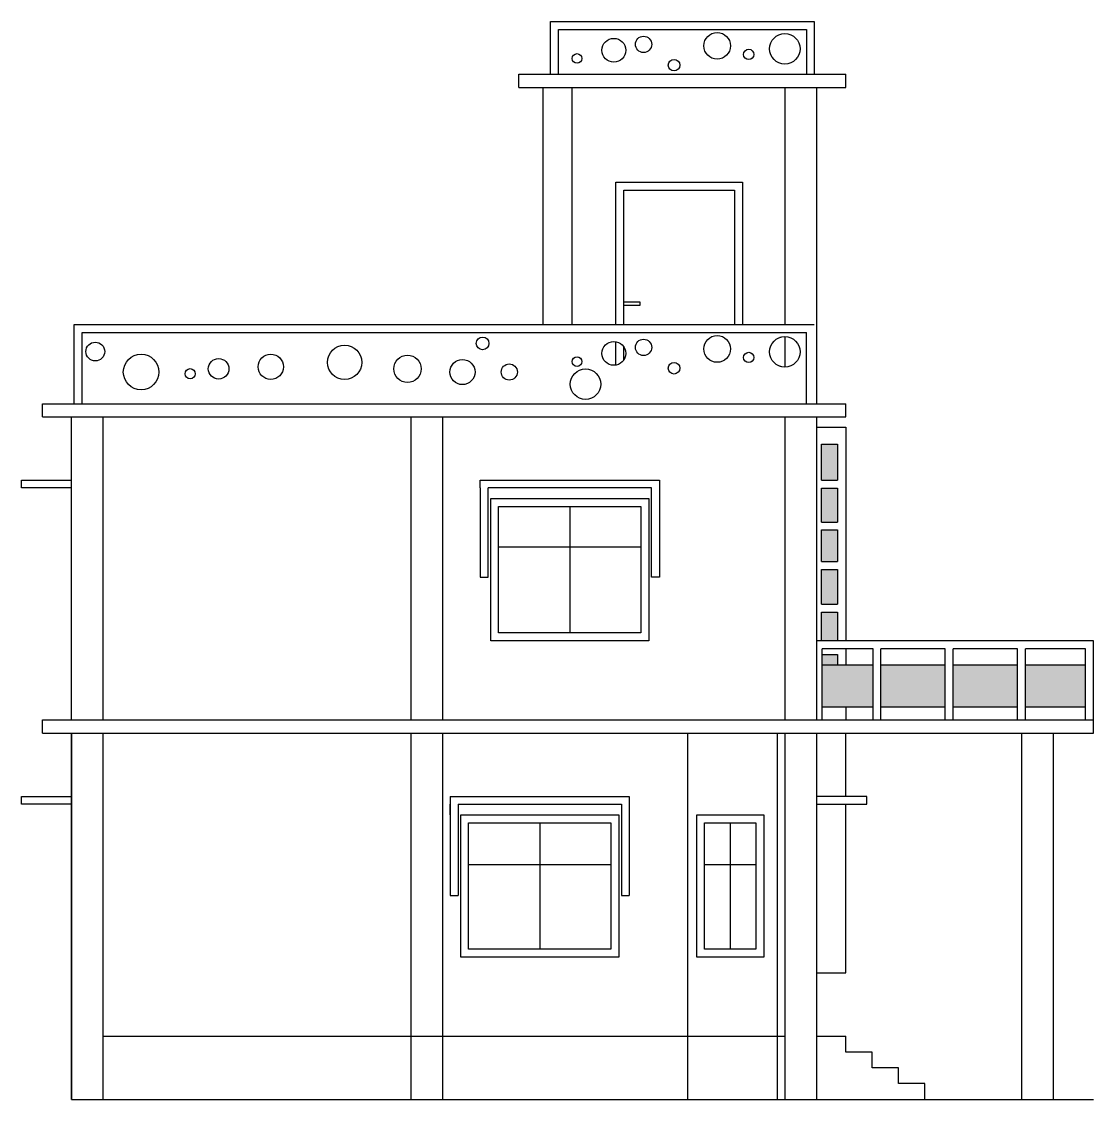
# Model space of a CAD drawing. Header units: millimetres. Extents: x -37331 to 3514287431, y -97281 to -32589.
# Drawn here: x 21847 to 32019, y -42889 to -32664 of the extents above; entities that cross this region are included whole.
import ezdxf

# ---------------------------------------------------------------- set-up
doc = ezdxf.new("R2010")
doc.units = ezdxf.units.MM
doc.header["$LTSCALE"] = 15
for name, color, linetype in [('chajja', 10, 'Continuous'), ('column', 2, 'Continuous'), ('doors', 130, 'Continuous'), ('STEPS', 30, 'Continuous'), ('WHITE', 7, 'Continuous'), ('window', 70, 'Continuous')]:
    doc.layers.add(name, color=color, linetype=linetype)

msp = doc.modelspace()

# ---------------------------------------------------------------- hatches: boundary and pattern name
at = {"layer": 'WHITE', "true_color": 0xd19cc7, "transparency": 33554536}
h = msp.add_hatch(dxfattribs=at)
h.set_pattern_fill('ANGLE', color=9, scale=4.5)
h.set_pattern_definition([(0, (-1165.435, 7e-12), (0, 31.4325), [22.86, -8.5725]), (90, (-1165.435, 7e-12), (-31.4325, 2e-15), [22.86, -8.5725])])
h.paths.add_polyline_path([(29436.879, -37014.296), (29589.691, -37014.296), (29589.691, -36673.416), (29436.879, -36673.416)])
h.paths.add_polyline_path([(29436.879, -37411.934), (29589.691, -37411.934), (29589.691, -37089.296), (29436.879, -37089.296)])
h.paths.add_polyline_path([(29436.879, -37786.306), (29589.691, -37786.306), (29589.691, -37486.934), (29436.879, -37486.934)])
h.paths.add_polyline_path([(29589.691, -37861.306), (29436.879, -37861.306), (29436.879, -38191.793), (29589.691, -38191.793)])
h.paths.add_polyline_path([(29436.879, -38538.996), (29589.691, -38538.996), (29589.691, -38266.793), (29436.879, -38266.793)])
h.paths.add_polyline_path([(29444.392, -38666.847), (29444.392, -38766.066), (29589.691, -38766.066), (29589.691, -38666.847)])
h.paths.add_polyline_path([(29927.037, -39166.066), (29927.037, -38766.066), (29444.392, -38766.066), (29444.392, -39166.066)])
h.paths.add_polyline_path([(30611.627, -39166.066), (30611.627, -38766.066), (30002.037, -38766.066), (30002.037, -39166.066)])
h.paths.add_polyline_path([(31298.49, -39166.066), (31298.49, -38766.066), (30686.627, -38766.066), (30686.627, -39166.066)])
h.paths.add_polyline_path([(31943.623, -39166.066), (31943.623, -38766.066), (31373.49, -38766.066), (31373.49, -39166.066)])

# ---------------------------------------------------------------- linework, layer by layer
at = {"layer": 'chajja'}
for p, q in [((29394.392, -36512.996), (29669.392, -36512.996)), ((29669.392, -36512.996), (29669.392, -38538.996)), ((21847.014, -37087.996), (21847.014, -37012.996)), ((21847.014, -37012.996), (22322.014, -37012.996)), ((26199.482, -37087.996), (26199.482, -37012.996)), ((26199.482, -37012.996), (27799.482, -37012.996)), ((27799.482, -37012.996), (27899.482, -37012.996)), ((27899.482, -37012.996), (27899.482, -37087.996)), ((22322.014, -37087.996), (21847.014, -37087.996)), ((26199.482, -37087.996), (26199.482, -37934.783)), ((26299.482, -37087.996), (26274.482, -37087.996)), ((26274.482, -37934.783), (26274.482, -37087.996)), ((27824.482, -37087.996), (26299.482, -37087.996)), ((27824.482, -37934.783), (27824.482, -37087.996)), ((27899.482, -37087.996), (27899.482, -37934.783)), ((26199.482, -37934.783), (26274.482, -37934.783)), ((27899.482, -37934.783), (27824.482, -37934.783)), ((29669.392, -38613.996), (29669.392, -38766.066)), ((29669.392, -38613.996), (29669.392, -38663.996)), ((29669.392, -39166.066), (29669.392, -39288.996)), ((29669.392, -40013.996), (29669.392, -39413.996)), ((21847.014, -40088.996), (21847.014, -40013.996)), ((21847.014, -40013.996), (22322.014, -40013.996)), ((25914.075, -40013.996), (25914.075, -40955.849)), ((25914.075, -40013.996), (27614.075, -40013.996)), ((27614.075, -40013.996), (27614.075, -40955.849)), ((29869.392, -40013.996), (29394.389, -40013.996)), ((29869.392, -40088.996), (29869.392, -40013.996)), ((22322.014, -40088.996), (21847.014, -40088.996)), ((25914.075, -40188.996), (25914.075, -40088.996)), ((25989.075, -40088.996), (27539.075, -40088.996)), ((25989.075, -40088.996), (25989.075, -40955.849)), ((27539.075, -40088.996), (27539.075, -40955.849)), ((29394.389, -40088.996), (29869.392, -40088.996)), ((29669.392, -41688.996), (29669.392, -40088.996)), ((25914.075, -40955.849), (25989.075, -40955.849)), ((27539.075, -40955.849), (27614.075, -40955.849)), ((29394.392, -41688.996), (29669.392, -41688.996))]:
    msp.add_line(p, q, dxfattribs=at)
at = {"layer": 'column'}
for p, q in [((26794.389, -33288.996), (26794.389, -35538.996)), ((27069.389, -33288.996), (27069.389, -35538.996)), ((29094.389, -35538.996), (29094.389, -33288.996)), ((29394.389, -36288.996), (29394.389, -33288.996)), ((29044.392, -35655.862), (29044.392, -35660.213)), ((29094.389, -35942.056), (29094.389, -35652.908)), ((29044.392, -35934.751), (29044.392, -35939.102)), ((22322.014, -39288.996), (22322.014, -36413.996)), ((22322.014, -39288.996), (22322.014, -36413.996)), ((22622.014, -39288.996), (22622.014, -36413.996)), ((22622.014, -39288.996), (22622.014, -36413.996)), ((25543.621, -39288.996), (25543.621, -36413.996)), ((25843.621, -39288.996), (25843.621, -36413.996)), ((29094.389, -39288.996), (29094.389, -36413.996)), ((29394.389, -39288.996), (29394.389, -36413.996)), ((22322.014, -39413.996), (22322.014, -42888.996)), ((22322.014, -42888.996), (22322.014, -39413.996)), ((22622.014, -42888.996), (22622.014, -39413.996)), ((22622.014, -42888.996), (22622.014, -39413.996)), ((25543.621, -42888.996), (25543.621, -39413.996)), ((25843.621, -42888.996), (25843.621, -39413.996)), ((29094.389, -42888.996), (29094.389, -39413.996)), ((29394.389, -42888.996), (29394.389, -39413.996)), ((31338.621, -42888.996), (31338.621, -39413.996)), ((31638.621, -42888.996), (31638.621, -39413.996))]:
    msp.add_line(p, q, dxfattribs=at)
at = {"layer": 'doors'}
for p, q in [((27561.936, -35321.553), (27714.061, -35321.553)), ((27714.061, -35356.034), (27561.936, -35356.034)), ((27714.061, -35321.553), (27714.061, -35321.553)), ((27714.061, -35321.553), (27714.061, -35356.034))]:
    msp.add_line(p, q, dxfattribs=at)
for points in [[(27486.936, -35538.996), (27486.936, -34188.996), (28686.936, -34188.996), (28686.936, -35538.996)], [(27561.936, -35538.996), (27561.936, -34263.996), (28611.936, -34263.996), (28611.936, -35538.996)], [(27486.936, -35922.754), (27486.936, -35700.418)], [(27561.936, -35872.865), (27561.936, -35750.306)]]:
    msp.add_lwpolyline(points, dxfattribs=at)
at = {"layer": 'STEPS'}
for p, q in [((29394.389, -42288.996), (29669.389, -42288.996)), ((29669.389, -42438.996), (29669.389, -42288.996)), ((29919.389, -42438.996), (29669.389, -42438.996)), ((29919.389, -42588.996), (29919.389, -42438.996)), ((30169.389, -42588.996), (29919.389, -42588.996)), ((30169.389, -42738.996), (30169.389, -42588.996)), ((30419.389, -42738.996), (30169.389, -42738.996)), ((30419.389, -42888.996), (30419.389, -42738.996))]:
    msp.add_line(p, q, dxfattribs=at)
at = {"layer": 'WHITE'}
for p, q in [((26566.936, -33163.996), (29669.392, -33163.996)), ((26566.936, -33288.996), (26566.936, -33163.996)), ((29669.392, -33288.996), (29669.392, -33163.996)), ((26566.936, -33288.996), (29669.392, -33288.996)), ((29294.392, -36288.996), (29294.392, -35613.996)), ((22047.014, -36288.996), (29669.392, -36288.996)), ((22047.014, -36413.996), (22047.014, -36288.996)), ((29669.392, -36413.996), (29669.392, -36288.996)), ((22047.014, -36413.996), (29669.392, -36413.996)), ((29436.879, -37014.296), (29589.691, -37014.296)), ((29436.879, -37089.296), (29589.691, -37089.296)), ((29436.879, -37411.934), (29589.691, -37411.934)), ((29436.879, -37486.934), (29589.691, -37486.934)), ((29436.879, -37786.306), (29589.691, -37786.306)), ((29436.879, -37861.306), (29589.691, -37861.306)), ((29436.879, -38191.793), (29589.691, -38191.793)), ((29436.879, -38266.793), (29589.691, -38266.793)), ((32018.623, -38538.996), (29394.389, -38538.996)), ((32018.623, -39413.996), (32018.623, -38538.996)), ((29927.037, -38613.996), (29444.392, -38613.996)), ((29444.392, -38766.066), (29444.392, -38613.996)), ((29927.037, -39288.996), (29927.037, -38613.996)), ((30002.037, -39288.996), (30002.037, -38613.996)), ((30611.627, -38613.996), (30002.037, -38613.996)), ((30611.627, -39288.996), (30611.627, -38613.996)), ((30686.627, -39288.996), (30686.627, -38613.996)), ((31298.49, -38613.996), (30686.627, -38613.996)), ((31298.49, -39288.996), (31298.49, -38613.996)), ((31943.623, -38613.996), (31373.49, -38613.996)), ((31373.49, -39288.996), (31373.49, -38613.996)), ((31943.623, -39288.996), (31943.623, -38613.996)), ((29444.392, -38666.847), (29589.691, -38666.847)), ((29444.392, -39288.996), (29444.392, -38766.066)), ((29444.392, -38766.066), (29927.037, -38766.066)), ((30002.037, -38766.066), (30611.627, -38766.066)), ((30686.627, -38766.066), (31298.49, -38766.066)), ((31373.49, -38766.066), (31943.623, -38766.066)), ((29444.392, -39166.066), (29927.037, -39166.066)), ((30002.037, -39166.066), (30611.627, -39166.066)), ((30686.627, -39166.066), (31298.49, -39166.066)), ((31373.49, -39166.066), (31943.623, -39166.066)), ((22047.014, -39288.996), (32018.623, -39288.996)), ((22047.014, -39413.996), (22047.014, -39288.996)), ((22047.014, -39413.996), (32018.623, -39413.996)), ((28169.005, -42888.996), (28169.005, -39413.996)), ((29018.623, -39413.996), (29018.623, -42888.996)), ((22622.014, -42288.996), (25543.624, -42288.996)), ((25543.624, -42288.996), (28169.007, -42288.996)), ((28169.007, -42288.996), (29094.389, -42288.996)), ((22322.014, -42888.996), (32018.623, -42888.996))]:
    msp.add_line(p, q, dxfattribs=at)
for points in [[(26866.936, -33163.996), (26866.936, -32663.996), (29369.392, -32663.996), (29369.392, -33163.996)], [(26941.936, -33163.996), (26941.936, -32738.996), (29294.392, -32738.996), (29294.392, -33163.996)], [(22347.014, -36288.996), (22347.014, -35538.996), (29369.392, -35538.996)], [(22422.014, -36288.996), (22422.014, -35613.996), (29294.392, -35613.996)], [(29436.879, -37014.296), (29436.879, -36673.416), (29589.691, -36673.416), (29589.691, -37014.296)], [(29436.879, -37411.934), (29436.879, -37089.296)], [(29589.691, -37089.296), (29589.691, -37411.934)], [(29436.879, -37786.306), (29436.879, -37486.934)], [(29589.691, -37486.934), (29589.691, -37786.306)], [(29436.879, -38191.793), (29436.879, -37861.306)], [(29589.691, -37861.306), (29589.691, -38191.793)], [(29436.879, -38538.996), (29436.879, -38266.793)], [(29589.691, -38266.793), (29589.691, -38538.996)], [(29589.691, -38666.847), (29589.691, -38766.066)]]:
    msp.add_lwpolyline(points, dxfattribs=at)
for centre, radius in [((27749.357, -32880.188), 77.573), ((28447.858, -32894.291), 127), ((29089.98, -32922.482), 144.642), ((27467.082, -32936.586), 112.927), ((27118.052, -33014.28), 45.883), ((28038.626, -33077.59), 54.845), ((28746.98, -32975.244), 48.919), ((26221.926, -35716.495), 60.047), ((27749.357, -35755.188), 77.573), ((28447.858, -35769.291), 127), ((29089.98, -35797.482), 144.642), ((22547.03, -35794.5), 89.126), ((24912.182, -35896.784), 162.472), ((27467.082, -35811.586), 112.927), ((22981.369, -35988.661), 168.563), ((23716.917, -35958.035), 97.497), ((24211.786, -35939.214), 120.039), ((25509.814, -35958.035), 129.996), ((26030.827, -35988.661), 119.145), ((27118.052, -35889.28), 45.883), ((28746.98, -35850.244), 48.919), ((23447.74, -36004.514), 48.003), ((26475.221, -35988.661), 76.619), ((27198.902, -36104.203), 144.369), ((28038.626, -35952.59), 54.845)]:
    msp.add_circle(centre, radius, dxfattribs=at)
at = {"layer": 'window'}
for p, q in [((27049.482, -37262.996), (27049.482, -38462.996)), ((26374.482, -37646.992), (27724.482, -37646.992)), ((26764.075, -40263.996), (26764.075, -41463.996)), ((28572.314, -40263.996), (28572.314, -41463.996)), ((26089.075, -40660.364), (27439.075, -40660.364)), ((28329.116, -40660.364), (28815.512, -40660.364))]:
    msp.add_line(p, q, dxfattribs=at)
for points in [[(27799.482, -38537.996), (26299.482, -38537.996), (26299.482, -37187.996), (27799.482, -37187.996)], [(27724.482, -38462.996), (26374.482, -38462.996), (26374.482, -37262.996), (27724.482, -37262.996)], [(26014.075, -40188.996), (27514.075, -40188.996), (27514.075, -41538.996), (26014.075, -41538.996)], [(26089.075, -40263.996), (27439.075, -40263.996), (27439.075, -41463.996), (26089.075, -41463.996)], [(28890.512, -41538.996), (28254.116, -41538.996), (28254.116, -40188.996), (28890.512, -40188.996)], [(28815.512, -41463.996), (28329.116, -41463.996), (28329.116, -40263.996), (28815.512, -40263.996)]]:
    msp.add_lwpolyline(points, close=True, dxfattribs=at)

doc.saveas('drawing.dxf')
